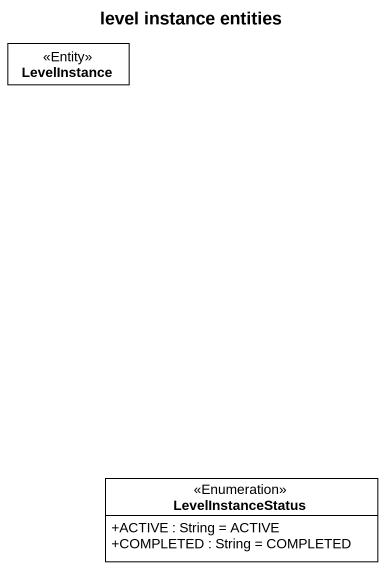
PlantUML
@startuml
title level instance entities
hide circle
hide empty members
skinparam classAttributeIconSize 0
class LevelInstance <<Entity>>
class LevelInstanceStatus <<Enumeration>> {
  +ACTIVE : String = ACTIVE
  +COMPLETED : String = COMPLETED
}
@enduml
